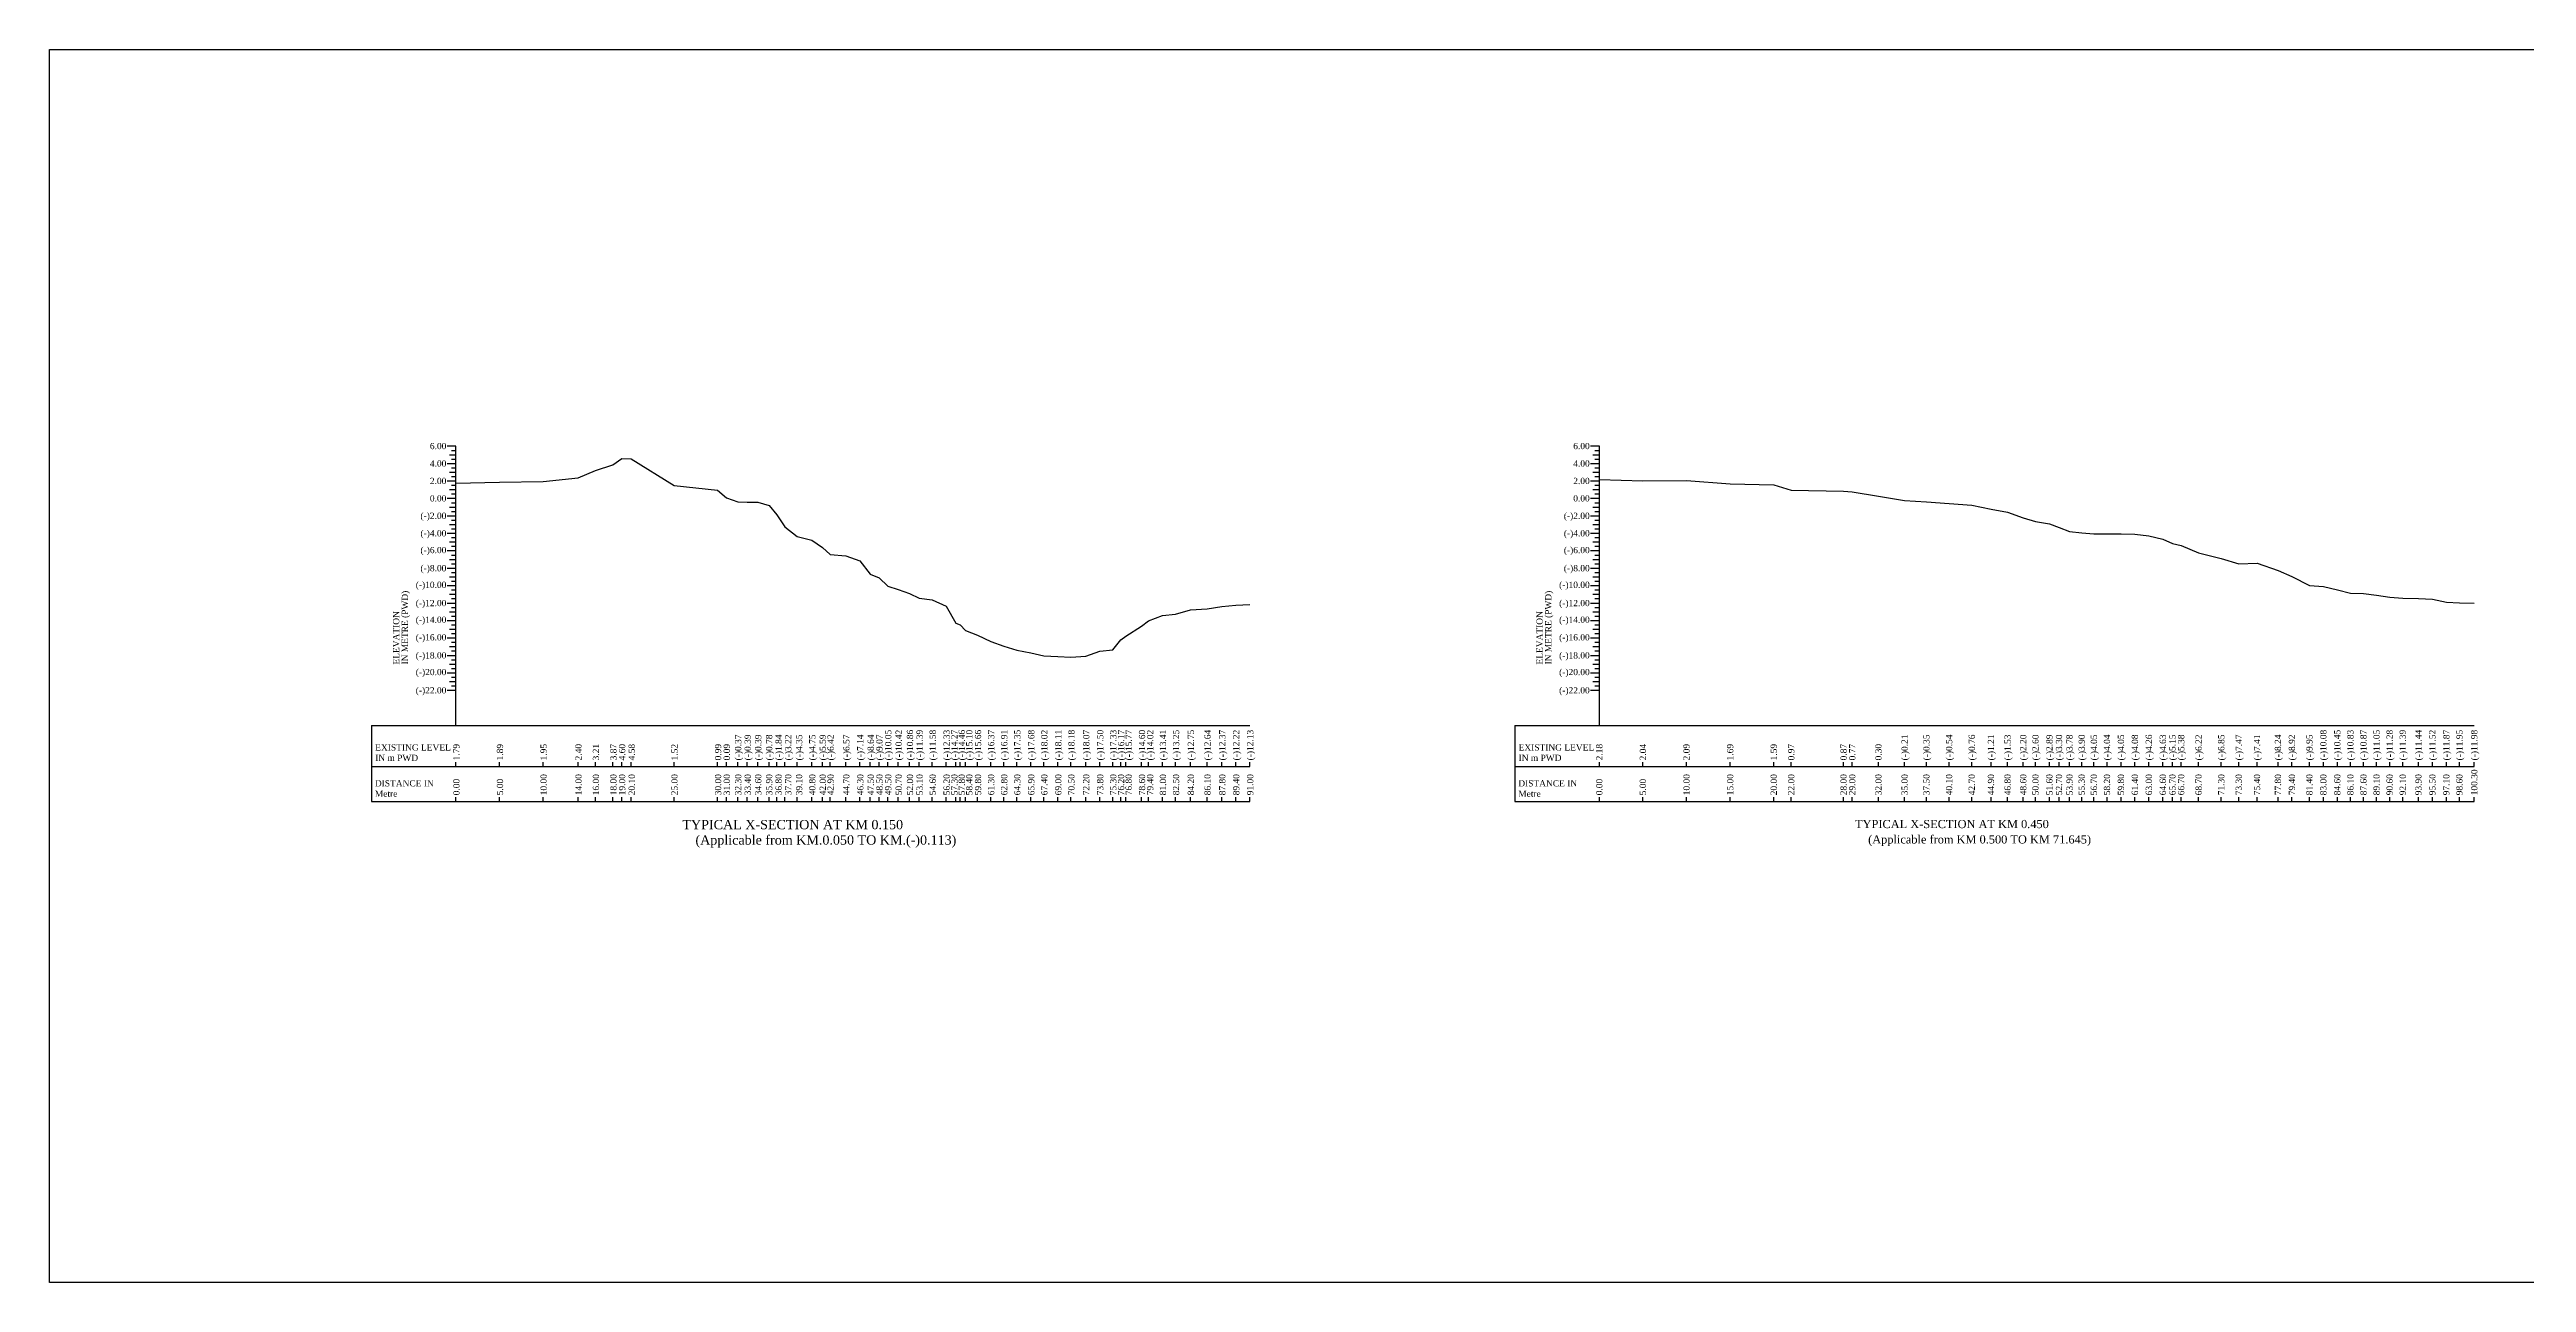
# Model space of a CAD drawing. Header units: metres. Extents: x -1354 to 3686, y -9962 to -7697.
# Drawn here: x -574.8 to -290.9, y -8033.9 to -7892.6 of the extents above; entities that cross this region are included whole.
import ezdxf
from ezdxf.enums import TextEntityAlignment as Align

# ---------------------------------------------------------------- set-up
doc = ezdxf.new("R2010")
doc.units = ezdxf.units.M
doc.styles.get("Standard").update_dxf_attribs({"font": 'times.ttf'})

msp = doc.modelspace()

# ---------------------------------------------------------------- linework, layer by layer
at = {"color": 0, "lineweight": -2}
for p, q in [((-528.225205, -7938.086818), (-529.225205, -7938.086818)), ((-528.225205, -7938.586818), (-528.725205, -7938.586818)), ((-528.225205, -7970.086818), (-528.225205, -7938.086818)), ((-397.154881, -7938.086818), (-398.154881, -7938.086818)), ((-397.154881, -7938.586818), (-397.654881, -7938.586818)), ((-397.154881, -7970.086818), (-397.154881, -7938.086818)), ((-528.225205, -7940.086818), (-529.225205, -7940.086818)), ((-528.225205, -7939.086818), (-528.975205, -7939.086818)), ((-528.225205, -7941.086818), (-528.975205, -7941.086818)), ((-528.225205, -7939.586818), (-528.725205, -7939.586818)), ((-528.225205, -7940.586818), (-528.725205, -7940.586818)), ((-528.225205, -7941.586818), (-528.725205, -7941.586818)), ((-397.154881, -7940.086818), (-398.154881, -7940.086818)), ((-397.154881, -7939.086818), (-397.904881, -7939.086818)), ((-397.154881, -7941.086818), (-397.904881, -7941.086818)), ((-397.154881, -7939.586818), (-397.654881, -7939.586818)), ((-397.154881, -7940.586818), (-397.654881, -7940.586818)), ((-397.154881, -7941.586818), (-397.654881, -7941.586818)), ((-528.225205, -7942.086818), (-529.225205, -7942.086818)), ((-528.225205, -7944.086818), (-529.225205, -7944.086818)), ((-528.225205, -7943.086818), (-528.975205, -7943.086818)), ((-528.225205, -7942.586818), (-528.725205, -7942.586818)), ((-528.225205, -7943.586818), (-528.725205, -7943.586818)), ((-528.225205, -7944.586818), (-528.725205, -7944.586818)), ((-397.154881, -7942.086818), (-398.154881, -7942.086818)), ((-397.154881, -7944.086818), (-398.154881, -7944.086818)), ((-397.154881, -7943.086818), (-397.904881, -7943.086818)), ((-397.154881, -7942.586818), (-397.654881, -7942.586818)), ((-397.154881, -7943.586818), (-397.654881, -7943.586818)), ((-397.154881, -7944.586818), (-397.654881, -7944.586818)), ((-528.225205, -7946.086818), (-529.225205, -7946.086818)), ((-528.225205, -7945.086818), (-528.975205, -7945.086818)), ((-528.225205, -7947.086818), (-528.975205, -7947.086818)), ((-528.225205, -7945.586818), (-528.725205, -7945.586818)), ((-528.225205, -7946.586818), (-528.725205, -7946.586818)), ((-397.154881, -7946.086818), (-398.154881, -7946.086818)), ((-397.154881, -7945.086818), (-397.904881, -7945.086818)), ((-397.154881, -7947.086818), (-397.904881, -7947.086818)), ((-397.154881, -7945.586818), (-397.654881, -7945.586818)), ((-397.154881, -7946.586818), (-397.654881, -7946.586818)), ((-528.225205, -7948.086818), (-529.225205, -7948.086818)), ((-528.225205, -7950.086818), (-529.225205, -7950.086818)), ((-528.225205, -7949.086818), (-528.975205, -7949.086818)), ((-528.225205, -7947.586818), (-528.725205, -7947.586818)), ((-528.225205, -7948.586818), (-528.725205, -7948.586818)), ((-528.225205, -7949.586818), (-528.725205, -7949.586818)), ((-397.154881, -7948.086818), (-398.154881, -7948.086818)), ((-397.154881, -7950.086818), (-398.154881, -7950.086818)), ((-397.154881, -7949.086818), (-397.904881, -7949.086818)), ((-397.154881, -7947.586818), (-397.654881, -7947.586818)), ((-397.154881, -7948.586818), (-397.654881, -7948.586818)), ((-397.154881, -7949.586818), (-397.654881, -7949.586818)), ((-528.225205, -7952.086818), (-529.225205, -7952.086818)), ((-528.225205, -7951.086818), (-528.975205, -7951.086818)), ((-528.225205, -7953.086818), (-528.975205, -7953.086818)), ((-528.225205, -7950.586818), (-528.725205, -7950.586818)), ((-528.225205, -7951.586818), (-528.725205, -7951.586818)), ((-528.225205, -7952.586818), (-528.725205, -7952.586818)), ((-397.154881, -7952.086818), (-398.154881, -7952.086818)), ((-397.154881, -7951.086818), (-397.904881, -7951.086818)), ((-397.154881, -7953.086818), (-397.904881, -7953.086818)), ((-397.154881, -7950.586818), (-397.654881, -7950.586818)), ((-397.154881, -7951.586818), (-397.654881, -7951.586818)), ((-397.154881, -7952.586818), (-397.654881, -7952.586818)), ((-528.225205, -7954.086818), (-529.225205, -7954.086818)), ((-528.225205, -7955.086818), (-528.975205, -7955.086818)), ((-528.225205, -7953.586818), (-528.725205, -7953.586818)), ((-528.225205, -7954.586818), (-528.725205, -7954.586818)), ((-528.225205, -7955.586818), (-528.725205, -7955.586818)), ((-397.154881, -7954.086818), (-398.154881, -7954.086818)), ((-397.154881, -7955.086818), (-397.904881, -7955.086818)), ((-397.154881, -7953.586818), (-397.654881, -7953.586818)), ((-397.154881, -7954.586818), (-397.654881, -7954.586818)), ((-397.154881, -7955.586818), (-397.654881, -7955.586818)), ((-528.225205, -7956.086818), (-529.225205, -7956.086818)), ((-528.225205, -7958.086818), (-529.225205, -7958.086818)), ((-528.225205, -7957.086818), (-528.975205, -7957.086818)), ((-528.225205, -7956.586818), (-528.725205, -7956.586818)), ((-528.225205, -7957.586818), (-528.725205, -7957.586818)), ((-528.225205, -7958.586818), (-528.725205, -7958.586818)), ((-397.154881, -7956.086818), (-398.154881, -7956.086818)), ((-397.154881, -7958.086818), (-398.154881, -7958.086818)), ((-397.154881, -7957.086818), (-397.904881, -7957.086818)), ((-397.154881, -7956.586818), (-397.654881, -7956.586818)), ((-397.154881, -7957.586818), (-397.654881, -7957.586818)), ((-397.154881, -7958.586818), (-397.654881, -7958.586818)), ((-528.225205, -7960.086818), (-529.225205, -7960.086818)), ((-528.225205, -7959.086818), (-528.975205, -7959.086818)), ((-528.225205, -7961.086818), (-528.975205, -7961.086818)), ((-528.225205, -7959.586818), (-528.725205, -7959.586818)), ((-528.225205, -7960.586818), (-528.725205, -7960.586818)), ((-528.225205, -7961.586818), (-528.725205, -7961.586818)), ((-397.154881, -7960.086818), (-398.154881, -7960.086818)), ((-397.154881, -7959.086818), (-397.904881, -7959.086818)), ((-397.154881, -7961.086818), (-397.904881, -7961.086818)), ((-397.154881, -7959.586818), (-397.654881, -7959.586818)), ((-397.154881, -7960.586818), (-397.654881, -7960.586818)), ((-397.154881, -7961.586818), (-397.654881, -7961.586818)), ((-528.225205, -7962.086818), (-529.225205, -7962.086818)), ((-528.225205, -7964.086818), (-529.225205, -7964.086818)), ((-528.225205, -7963.086818), (-528.975205, -7963.086818)), ((-528.225205, -7962.586818), (-528.725205, -7962.586818)), ((-528.225205, -7963.586818), (-528.725205, -7963.586818)), ((-397.154881, -7962.086818), (-398.154881, -7962.086818)), ((-397.154881, -7964.086818), (-398.154881, -7964.086818)), ((-397.154881, -7963.086818), (-397.904881, -7963.086818)), ((-397.154881, -7962.586818), (-397.654881, -7962.586818)), ((-397.154881, -7963.586818), (-397.654881, -7963.586818)), ((-528.225205, -7966.086818), (-529.225205, -7966.086818)), ((-528.225205, -7965.086818), (-528.975205, -7965.086818)), ((-528.225205, -7964.586818), (-528.725205, -7964.586818)), ((-528.225205, -7965.586818), (-528.725205, -7965.586818)), ((-397.154881, -7966.086818), (-398.154881, -7966.086818)), ((-397.154881, -7965.086818), (-397.904881, -7965.086818)), ((-397.154881, -7964.586818), (-397.654881, -7964.586818)), ((-397.154881, -7965.586818), (-397.654881, -7965.586818)), ((-537.897016, -7970.086818), (-437.225205, -7970.086818)), ((-406.826692, -7970.086818), (-296.854881, -7970.086818)), ((-537.897016, -7974.792125), (-437.225205, -7974.792125)), ((-406.826692, -7974.792125), (-296.854881, -7974.792125)), ((-537.897016, -7978.792125), (-437.225205, -7978.792125)), ((-406.826692, -7978.792125), (-296.854881, -7978.792125))]:
    msp.add_line(p, q, dxfattribs=at)
for p, q in [((-397.154881, -7944.086818), (-398.154881, -7944.086818)), ((-537.897016, -7970.086818), (-537.897016, -7978.792125)), ((-406.826692, -7970.086818), (-406.826692, -7978.792125)), ((-528.225205, -7974.792125), (-528.225205, -7974.292125)), ((-523.225205, -7974.792125), (-523.225205, -7974.292125)), ((-518.225205, -7974.792125), (-518.225205, -7974.292125)), ((-514.225205, -7974.792125), (-514.225205, -7974.292125)), ((-512.225205, -7974.792125), (-512.225205, -7974.292125)), ((-510.225205, -7974.792125), (-510.225205, -7974.292125)), ((-509.225205, -7974.792125), (-509.225205, -7974.292125)), ((-508.125205, -7974.792125), (-508.125205, -7974.292125)), ((-503.225205, -7974.792125), (-503.225205, -7974.292125)), ((-498.225205, -7974.792125), (-498.225205, -7974.292125)), ((-497.225205, -7974.792125), (-497.225205, -7974.292125)), ((-495.925205, -7974.792125), (-495.925205, -7974.292125)), ((-494.825205, -7974.792125), (-494.825205, -7974.292125)), ((-493.625205, -7974.792125), (-493.625205, -7974.292125)), ((-492.325205, -7974.792125), (-492.325205, -7974.292125)), ((-491.425205, -7974.792125), (-491.425205, -7974.292125)), ((-490.525205, -7974.792125), (-490.525205, -7974.292125)), ((-489.125205, -7974.792125), (-489.125205, -7974.292125)), ((-487.425205, -7974.792125), (-487.425205, -7974.292125)), ((-486.225205, -7974.792125), (-486.225205, -7974.292125)), ((-485.325205, -7974.792125), (-485.325205, -7974.292125)), ((-483.525205, -7974.792125), (-483.525205, -7974.292125)), ((-481.925205, -7974.792125), (-481.925205, -7974.292125)), ((-480.725205, -7974.792125), (-480.725205, -7974.292125)), ((-479.725205, -7974.792125), (-479.725205, -7974.292125)), ((-478.725205, -7974.792125), (-478.725205, -7974.292125)), ((-477.525205, -7974.792125), (-477.525205, -7974.292125)), ((-476.225205, -7974.792125), (-476.225205, -7974.292125)), ((-475.125205, -7974.792125), (-475.125205, -7974.292125)), ((-473.625205, -7974.792125), (-473.625205, -7974.292125)), ((-472.025205, -7974.792125), (-472.025205, -7974.292125)), ((-470.925205, -7974.792125), (-470.925205, -7974.292125)), ((-470.425205, -7974.792125), (-470.425205, -7974.292125)), ((-469.825205, -7974.792125), (-469.825205, -7974.292125)), ((-468.425205, -7974.792125), (-468.425205, -7974.292125)), ((-466.925205, -7974.792125), (-466.925205, -7974.292125)), ((-465.425205, -7974.792125), (-465.425205, -7974.292125)), ((-463.925205, -7974.792125), (-463.925205, -7974.292125)), ((-462.325205, -7974.792125), (-462.325205, -7974.292125)), ((-460.825205, -7974.792125), (-460.825205, -7974.292125)), ((-459.225205, -7974.792125), (-459.225205, -7974.292125)), ((-457.725205, -7974.792125), (-457.725205, -7974.292125)), ((-456.025205, -7974.792125), (-456.025205, -7974.292125)), ((-454.425205, -7974.792125), (-454.425205, -7974.292125)), ((-452.925205, -7974.792125), (-452.925205, -7974.292125)), ((-452.025205, -7974.792125), (-452.025205, -7974.292125)), ((-451.425205, -7974.792125), (-451.425205, -7974.292125)), ((-449.625205, -7974.792125), (-449.625205, -7974.292125)), ((-448.825205, -7974.792125), (-448.825205, -7974.292125)), ((-447.225205, -7974.792125), (-447.225205, -7974.292125)), ((-445.725205, -7974.792125), (-445.725205, -7974.292125)), ((-444.025205, -7974.792125), (-444.025205, -7974.292125)), ((-442.125205, -7974.792125), (-442.125205, -7974.292125)), ((-440.425205, -7974.792125), (-440.425205, -7974.292125)), ((-438.825205, -7974.792125), (-438.825205, -7974.292125)), ((-437.225205, -7974.792125), (-437.225205, -7974.292125)), ((-397.154881, -7974.792125), (-397.154881, -7974.292125)), ((-392.154881, -7974.792125), (-392.154881, -7974.292125)), ((-387.154881, -7974.792125), (-387.154881, -7974.292125)), ((-382.154881, -7974.792125), (-382.154881, -7974.292125)), ((-377.154881, -7974.792125), (-377.154881, -7974.292125)), ((-375.154881, -7974.792125), (-375.154881, -7974.292125)), ((-369.154881, -7974.792125), (-369.154881, -7974.292125)), ((-368.154881, -7974.792125), (-368.154881, -7974.292125)), ((-365.154881, -7974.792125), (-365.154881, -7974.292125)), ((-362.154881, -7974.792125), (-362.154881, -7974.292125)), ((-359.654881, -7974.792125), (-359.654881, -7974.292125)), ((-357.054881, -7974.792125), (-357.054881, -7974.292125)), ((-354.454881, -7974.792125), (-354.454881, -7974.292125)), ((-352.254881, -7974.792125), (-352.254881, -7974.292125)), ((-350.354881, -7974.792125), (-350.354881, -7974.292125)), ((-348.554881, -7974.792125), (-348.554881, -7974.292125)), ((-347.154881, -7974.792125), (-347.154881, -7974.292125)), ((-345.554881, -7974.792125), (-345.554881, -7974.292125)), ((-344.454881, -7974.792125), (-344.454881, -7974.292125)), ((-343.254881, -7974.792125), (-343.254881, -7974.292125)), ((-341.854881, -7974.792125), (-341.854881, -7974.292125)), ((-340.454881, -7974.792125), (-340.454881, -7974.292125)), ((-338.954881, -7974.792125), (-338.954881, -7974.292125)), ((-337.354881, -7974.792125), (-337.354881, -7974.292125)), ((-335.754881, -7974.792125), (-335.754881, -7974.292125)), ((-334.154881, -7974.792125), (-334.154881, -7974.292125)), ((-332.554881, -7974.792125), (-332.554881, -7974.292125)), ((-331.454881, -7974.792125), (-331.454881, -7974.292125)), ((-330.454881, -7974.792125), (-330.454881, -7974.292125)), ((-328.454881, -7974.792125), (-328.454881, -7974.292125)), ((-325.854881, -7974.792125), (-325.854881, -7974.292125)), ((-323.854881, -7974.792125), (-323.854881, -7974.292125)), ((-321.754881, -7974.792125), (-321.754881, -7974.292125)), ((-319.354881, -7974.792125), (-319.354881, -7974.292125)), ((-317.754881, -7974.792125), (-317.754881, -7974.292125)), ((-315.754881, -7974.792125), (-315.754881, -7974.292125)), ((-314.154881, -7974.792125), (-314.154881, -7974.292125)), ((-312.554881, -7974.792125), (-312.554881, -7974.292125)), ((-311.054881, -7974.792125), (-311.054881, -7974.292125)), ((-309.554881, -7974.792125), (-309.554881, -7974.292125)), ((-308.054881, -7974.792125), (-308.054881, -7974.292125)), ((-306.554881, -7974.792125), (-306.554881, -7974.292125)), ((-305.054881, -7974.792125), (-305.054881, -7974.292125)), ((-303.254881, -7974.792125), (-303.254881, -7974.292125)), ((-301.654881, -7974.792125), (-301.654881, -7974.292125)), ((-300.054881, -7974.792125), (-300.054881, -7974.292125)), ((-298.554881, -7974.792125), (-298.554881, -7974.292125)), ((-296.854881, -7974.792125), (-296.854881, -7974.292125)), ((-528.225205, -7978.792125), (-528.225205, -7978.292125)), ((-523.225205, -7978.792125), (-523.225205, -7978.292125)), ((-518.225205, -7978.792125), (-518.225205, -7978.292125)), ((-514.225205, -7978.792125), (-514.225205, -7978.292125)), ((-512.225205, -7978.792125), (-512.225205, -7978.292125)), ((-510.225205, -7978.792125), (-510.225205, -7978.292125)), ((-509.225205, -7978.792125), (-509.225205, -7978.292125)), ((-508.125205, -7978.792125), (-508.125205, -7978.292125)), ((-503.225205, -7978.792125), (-503.225205, -7978.292125)), ((-498.225205, -7978.792125), (-498.225205, -7978.292125)), ((-497.225205, -7978.792125), (-497.225205, -7978.292125)), ((-495.925205, -7978.792125), (-495.925205, -7978.292125)), ((-494.825205, -7978.792125), (-494.825205, -7978.292125)), ((-493.625205, -7978.792125), (-493.625205, -7978.292125)), ((-492.325205, -7978.792125), (-492.325205, -7978.292125)), ((-491.425205, -7978.792125), (-491.425205, -7978.292125)), ((-490.525205, -7978.792125), (-490.525205, -7978.292125)), ((-489.125205, -7978.792125), (-489.125205, -7978.292125)), ((-487.425205, -7978.792125), (-487.425205, -7978.292125)), ((-486.225205, -7978.792125), (-486.225205, -7978.292125)), ((-485.325205, -7978.792125), (-485.325205, -7978.292125)), ((-483.525205, -7978.792125), (-483.525205, -7978.292125)), ((-481.925205, -7978.792125), (-481.925205, -7978.292125)), ((-480.725205, -7978.792125), (-480.725205, -7978.292125)), ((-479.725205, -7978.792125), (-479.725205, -7978.292125)), ((-478.725205, -7978.792125), (-478.725205, -7978.292125)), ((-477.525205, -7978.792125), (-477.525205, -7978.292125)), ((-476.225205, -7978.792125), (-476.225205, -7978.292125)), ((-475.125205, -7978.792125), (-475.125205, -7978.292125)), ((-473.625205, -7978.792125), (-473.625205, -7978.292125)), ((-472.025205, -7978.792125), (-472.025205, -7978.292125)), ((-470.925205, -7978.792125), (-470.925205, -7978.292125)), ((-470.425205, -7978.792125), (-470.425205, -7978.292125)), ((-469.825205, -7978.792125), (-469.825205, -7978.292125)), ((-468.425205, -7978.792125), (-468.425205, -7978.292125)), ((-466.925205, -7978.792125), (-466.925205, -7978.292125)), ((-465.425205, -7978.792125), (-465.425205, -7978.292125)), ((-463.925205, -7978.792125), (-463.925205, -7978.292125)), ((-462.325205, -7978.792125), (-462.325205, -7978.292125)), ((-460.825205, -7978.792125), (-460.825205, -7978.292125)), ((-459.225205, -7978.792125), (-459.225205, -7978.292125)), ((-457.725205, -7978.792125), (-457.725205, -7978.292125)), ((-456.025205, -7978.792125), (-456.025205, -7978.292125)), ((-454.425205, -7978.792125), (-454.425205, -7978.292125)), ((-452.925205, -7978.792125), (-452.925205, -7978.292125)), ((-452.025205, -7978.792125), (-452.025205, -7978.292125)), ((-451.425205, -7978.792125), (-451.425205, -7978.292125)), ((-449.625205, -7978.792125), (-449.625205, -7978.292125)), ((-448.825205, -7978.792125), (-448.825205, -7978.292125)), ((-447.225205, -7978.792125), (-447.225205, -7978.292125)), ((-445.725205, -7978.792125), (-445.725205, -7978.292125)), ((-444.025205, -7978.792125), (-444.025205, -7978.292125)), ((-442.125205, -7978.792125), (-442.125205, -7978.292125)), ((-440.425205, -7978.792125), (-440.425205, -7978.292125)), ((-438.825205, -7978.792125), (-438.825205, -7978.292125)), ((-437.225205, -7978.792125), (-437.225205, -7978.292125)), ((-397.154881, -7978.792125), (-397.154881, -7978.292125)), ((-392.154881, -7978.792125), (-392.154881, -7978.292125)), ((-387.154881, -7978.792125), (-387.154881, -7978.292125)), ((-382.154881, -7978.792125), (-382.154881, -7978.292125)), ((-377.154881, -7978.792125), (-377.154881, -7978.292125)), ((-375.154881, -7978.792125), (-375.154881, -7978.292125)), ((-369.154881, -7978.792125), (-369.154881, -7978.292125)), ((-368.154881, -7978.792125), (-368.154881, -7978.292125)), ((-365.154881, -7978.792125), (-365.154881, -7978.292125)), ((-362.154881, -7978.792125), (-362.154881, -7978.292125)), ((-359.654881, -7978.792125), (-359.654881, -7978.292125)), ((-357.054881, -7978.792125), (-357.054881, -7978.292125)), ((-354.454881, -7978.792125), (-354.454881, -7978.292125)), ((-352.254881, -7978.792125), (-352.254881, -7978.292125)), ((-350.354881, -7978.792125), (-350.354881, -7978.292125)), ((-348.554881, -7978.792125), (-348.554881, -7978.292125)), ((-347.154881, -7978.792125), (-347.154881, -7978.292125)), ((-345.554881, -7978.792125), (-345.554881, -7978.292125)), ((-344.454881, -7978.792125), (-344.454881, -7978.292125)), ((-343.254881, -7978.792125), (-343.254881, -7978.292125)), ((-341.854881, -7978.792125), (-341.854881, -7978.292125)), ((-340.454881, -7978.792125), (-340.454881, -7978.292125)), ((-338.954881, -7978.792125), (-338.954881, -7978.292125)), ((-337.354881, -7978.792125), (-337.354881, -7978.292125)), ((-335.754881, -7978.792125), (-335.754881, -7978.292125)), ((-334.154881, -7978.792125), (-334.154881, -7978.292125)), ((-332.554881, -7978.792125), (-332.554881, -7978.292125)), ((-331.454881, -7978.792125), (-331.454881, -7978.292125)), ((-330.454881, -7978.792125), (-330.454881, -7978.292125)), ((-328.454881, -7978.792125), (-328.454881, -7978.292125)), ((-325.854881, -7978.792125), (-325.854881, -7978.292125)), ((-323.854881, -7978.792125), (-323.854881, -7978.292125)), ((-321.754881, -7978.792125), (-321.754881, -7978.292125)), ((-319.354881, -7978.792125), (-319.354881, -7978.292125)), ((-317.754881, -7978.792125), (-317.754881, -7978.292125)), ((-315.754881, -7978.792125), (-315.754881, -7978.292125)), ((-314.154881, -7978.792125), (-314.154881, -7978.292125)), ((-312.554881, -7978.792125), (-312.554881, -7978.292125)), ((-311.054881, -7978.792125), (-311.054881, -7978.292125)), ((-309.554881, -7978.792125), (-309.554881, -7978.292125)), ((-308.054881, -7978.792125), (-308.054881, -7978.292125)), ((-306.554881, -7978.792125), (-306.554881, -7978.292125)), ((-305.054881, -7978.792125), (-305.054881, -7978.292125)), ((-303.254881, -7978.792125), (-303.254881, -7978.292125)), ((-301.654881, -7978.792125), (-301.654881, -7978.292125)), ((-300.054881, -7978.792125), (-300.054881, -7978.292125)), ((-298.554881, -7978.792125), (-298.554881, -7978.292125)), ((-296.854881, -7978.792125), (-296.854881, -7978.292125))]:
    msp.add_line(p, q)
at = {"color": 3, "linetype": 'Continuous', "lineweight": -3, "ltscale": 0.5}
msp.add_lwpolyline([(-574.814357, -7892.602552), (392.352564, -7892.602552), (392.352564, -8033.938612), (-574.814357, -8033.938612)], close=True, dxfattribs=at)
for points in [[(-528.225205, -7942.296818), (-523.225205, -7942.196818), (-518.225205, -7942.136818), (-514.225205, -7941.686818), (-512.225205, -7940.876818), (-510.225205, -7940.216818), (-509.225205, -7939.486818), (-508.125205, -7939.506818), (-503.225205, -7942.566818), (-498.225205, -7943.096818), (-497.225205, -7943.996818), (-495.925205, -7944.456818), (-494.825205, -7944.476818), (-493.625205, -7944.476818), (-492.325205, -7944.866818), (-491.425205, -7945.926818), (-490.525205, -7947.306818), (-489.125205, -7948.436818), (-487.425205, -7948.836818), (-486.225205, -7949.676818), (-485.325205, -7950.506818), (-483.525205, -7950.656818), (-481.925205, -7951.226818), (-480.725205, -7952.726818), (-479.725205, -7953.156818), (-478.725205, -7954.136818), (-477.525205, -7954.506818), (-476.225205, -7954.946818), (-475.125205, -7955.476818), (-473.625205, -7955.666818), (-472.025205, -7956.416818), (-470.925205, -7958.356818), (-470.425205, -7958.546818), (-469.825205, -7959.186818), (-468.425205, -7959.746818), (-466.925205, -7960.456818), (-465.425205, -7960.996818), (-463.925205, -7961.436818), (-462.325205, -7961.766818), (-460.825205, -7962.106818), (-459.225205, -7962.196818), (-457.725205, -7962.266818), (-456.025205, -7962.156818), (-454.425205, -7961.586818), (-452.925205, -7961.416818), (-452.025205, -7960.256818), (-451.425205, -7959.856818), (-449.625205, -7958.686818), (-448.825205, -7958.106818), (-447.225205, -7957.496818), (-445.725205, -7957.336818), (-444.025205, -7956.836818), (-442.125205, -7956.726818), (-440.425205, -7956.456818), (-438.825205, -7956.306818), (-437.225205, -7956.216818)], [(-397.154881, -7941.906818), (-392.154881, -7942.046818), (-387.154881, -7941.996818), (-382.154881, -7942.396818), (-377.154881, -7942.496818), (-375.154881, -7943.116818), (-369.154881, -7943.216818), (-368.154881, -7943.316818), (-365.154881, -7943.786818), (-362.154881, -7944.296818), (-359.654881, -7944.436818), (-357.054881, -7944.626818), (-354.454881, -7944.846818), (-352.254881, -7945.296818), (-350.354881, -7945.616818), (-348.554881, -7946.286818), (-347.154881, -7946.686818), (-345.554881, -7946.976818), (-344.454881, -7947.386818), (-343.254881, -7947.866818), (-341.854881, -7947.986818), (-340.454881, -7948.136818), (-338.954881, -7948.126818), (-337.354881, -7948.136818), (-335.754881, -7948.166818), (-334.154881, -7948.346818), (-332.554881, -7948.716818), (-331.454881, -7949.236818), (-330.454881, -7949.466818), (-328.454881, -7950.306818), (-325.854881, -7950.936818), (-323.854881, -7951.556818), (-321.754881, -7951.496818), (-319.354881, -7952.326818), (-317.754881, -7953.006818), (-315.754881, -7954.036818), (-314.154881, -7954.166818), (-312.554881, -7954.536818), (-311.054881, -7954.916818), (-309.554881, -7954.956818), (-308.054881, -7955.136818), (-306.554881, -7955.366818), (-305.054881, -7955.476818), (-303.254881, -7955.526818), (-301.654881, -7955.606818), (-300.054881, -7955.956818), (-298.554881, -7956.036818), (-296.854881, -7956.066818)]]:
    msp.add_lwpolyline(points)
at = {"color": 0, "lineweight": -2}
for points in [[(-533.225205, -7963.129331, 0, 0, 0), (-533.225205, -7955.382664, 0.276667, 0, 0), (-533.225205, -7954.829331, 0, 0, 0)], [(-402.154881, -7963.129331, 0, 0, 0), (-402.154881, -7955.382664, 0.276667, 0, 0), (-402.154881, -7954.829331, 0, 0, 0)]]:
    msp.add_lwpolyline(points, format="xyseb", dxfattribs=at)

# ---------------------------------------------------------------- texts
for s, p in [('6.00', (-529.325205, -7938.411818)), ('6.00', (-398.254881, -7938.411818)), ('4.00', (-529.325205, -7940.411818)), ('2.00', (-529.325205, -7942.411818)), ('4.00', (-398.254881, -7940.411818)), ('2.00', (-398.254881, -7942.411818)), ('0.00', (-529.325205, -7944.411818)), ('0.00', (-398.254881, -7944.411818)), ('(-)2.00', (-529.325205, -7946.411818)), ('(-)2.00', (-398.254881, -7946.411818)), ('(-)4.00', (-529.325205, -7948.411818)), ('(-)6.00', (-529.325205, -7950.336818)), ('(-)4.00', (-398.254881, -7948.411818)), ('(-)6.00', (-398.254881, -7950.336818)), ('(-)8.00', (-529.325205, -7952.411818)), ('(-)8.00', (-398.254881, -7952.411818)), ('(-)10.00', (-529.325205, -7954.320765)), ('(-)12.00', (-529.325205, -7956.411818)), ('(-)10.00', (-398.254881, -7954.320765)), ('(-)12.00', (-398.254881, -7956.411818)), ('(-)14.00', (-529.325205, -7958.320765)), ('(-)14.00', (-398.254881, -7958.320765)), ('(-)16.00', (-529.325205, -7960.336818)), ('(-)16.00', (-398.254881, -7960.336818)), ('(-)18.00', (-529.325205, -7962.411818)), ('(-)20.00', (-529.325205, -7964.320765)), ('(-)18.00', (-398.254881, -7962.411818)), ('(-)20.00', (-398.254881, -7964.320765)), ('(-)22.00', (-529.325205, -7966.411818)), ('(-)22.00', (-398.254881, -7966.411818))]:
    msp.add_text(s, height=0.715, dxfattribs=at).set_placement(p, align=Align.RIGHT)
for s, p in [('IN METRE (PWD)', (-533.725205, -7963.099331)), ('IN METRE (PWD)', (-402.654881, -7963.099331)), ('ELEVATION', (-534.725205, -7963.099331)), ('ELEVATION', (-403.654881, -7963.099331)), ('1.79', (-527.82189, -7974.092125)), ('1.89', (-522.82189, -7974.092125)), ('1.95', (-517.82189, -7974.092125)), ('2.40', (-513.82189, -7974.092125)), ('3.21', (-511.82189, -7974.092125)), ('3.87', (-509.82189, -7974.092125)), ('4.60', (-508.82189, -7974.092125)), ('4.58', (-507.72189, -7974.092125)), ('1.52', (-502.82189, -7974.092125)), ('0.99', (-497.82189, -7974.092125)), ('0.09', (-496.82189, -7974.092125)), ('(-)0.37', (-495.52189, -7974.092125)), ('(-)0.39', (-494.42189, -7974.092125)), ('(-)0.39', (-493.22189, -7974.092125)), ('(-)0.78', (-491.970274, -7974.092125)), ('(-)1.84', (-490.884349, -7974.092125)), ('(-)3.22', (-489.782009, -7974.092125)), ('(-)4.35', (-488.535965, -7974.092125)), ('(-)4.75', (-487.02189, -7974.092125)), ('(-)5.59', (-485.82189, -7974.092125)), ('(-)6.42', (-484.92189, -7974.092125)), ('(-)6.57', (-483.12189, -7974.092125)), ('(-)7.14', (-481.52189, -7974.092125)), ('(-)8.64', (-480.32189, -7974.092125)), ('(-)9.07', (-479.32189, -7974.092125)), ('(-)10.05', (-478.32189, -7974.092125)), ('(-)10.42', (-477.12189, -7974.092125)), ('(-)10.86', (-475.82189, -7974.092125)), ('(-)11.39', (-474.72189, -7974.092125)), ('(-)11.58', (-473.22189, -7974.092125)), ('(-)12.33', (-471.62189, -7974.092125)), ('(-)14.27', (-470.729415, -7974.092125)), ('(-)14.46', (-469.887908, -7974.092125)), ('(-)15.10', (-469.026815, -7974.092125)), ('(-)15.66', (-468.02189, -7974.092125)), ('(-)16.37', (-466.52189, -7974.092125)), ('(-)16.91', (-465.02189, -7974.092125)), ('(-)17.35', (-463.52189, -7974.092125)), ('(-)17.68', (-461.92189, -7974.092125)), ('(-)18.02', (-460.42189, -7974.092125)), ('(-)18.11', (-458.82189, -7974.092125)), ('(-)18.18', (-457.32189, -7974.092125)), ('(-)18.07', (-455.62189, -7974.092125)), ('(-)17.50', (-454.02189, -7974.092125)), ('(-)17.33', (-452.52189, -7974.092125)), ('(-)16.17', (-451.62189, -7974.092125)), ('(-)15.77', (-450.755643, -7974.092125)), ('(-)14.60', (-449.22189, -7974.092125)), ('(-)14.02', (-448.291835, -7974.092125)), ('(-)13.41', (-446.82189, -7974.092125)), ('(-)13.25', (-445.32189, -7974.092125)), ('(-)12.75', (-443.62189, -7974.092125)), ('(-)12.64', (-441.72189, -7974.092125)), ('(-)12.37', (-440.02189, -7974.092125)), ('(-)12.22', (-438.42189, -7974.092125)), ('(-)12.13', (-436.82189, -7974.092125)), ('2.18', (-396.805794, -7974.092125)), ('2.04', (-391.805794, -7974.092125)), ('2.09', (-386.805794, -7974.092125)), ('1.69', (-381.805794, -7974.092125)), ('1.59', (-376.805794, -7974.092125)), ('0.97', (-374.805794, -7974.092125)), ('0.87', (-368.805794, -7974.092125)), ('0.77', (-367.805794, -7974.092125)), ('0.30', (-364.805794, -7974.092125)), ('(-)0.21', (-361.805794, -7974.092125)), ('(-)0.35', (-359.305794, -7974.092125)), ('(-)0.54', (-356.705794, -7974.092125)), ('(-)0.76', (-354.105794, -7974.092125)), ('(-)1.21', (-351.905794, -7974.092125)), ('(-)1.53', (-350.005794, -7974.092125)), ('(-)2.20', (-348.205794, -7974.092125)), ('(-)2.60', (-346.805794, -7974.092125)), ('(-)2.89', (-345.205794, -7974.092125)), ('(-)3.30', (-344.105794, -7974.092125)), ('(-)3.78', (-342.905794, -7974.092125)), ('(-)3.90', (-341.505794, -7974.092125)), ('(-)4.05', (-340.105794, -7974.092125)), ('(-)4.04', (-338.605794, -7974.092125)), ('(-)4.05', (-337.005794, -7974.092125)), ('(-)4.08', (-335.405794, -7974.092125)), ('(-)4.26', (-333.805794, -7974.092125)), ('(-)4.63', (-332.205794, -7974.092125)), ('(-)5.15', (-331.105794, -7974.092125)), ('(-)5.38', (-330.105794, -7974.092125)), ('(-)6.22', (-328.105794, -7974.092125)), ('(-)6.85', (-325.505794, -7974.092125)), ('(-)7.47', (-323.505794, -7974.092125)), ('(-)7.41', (-321.405794, -7974.092125)), ('(-)8.24', (-319.005794, -7974.092125)), ('(-)8.92', (-317.405794, -7974.092125)), ('(-)9.95', (-315.405794, -7974.092125)), ('(-)10.08', (-313.805794, -7974.092125)), ('(-)10.45', (-312.205794, -7974.092125)), ('(-)10.83', (-310.705794, -7974.092125)), ('(-)10.87', (-309.205794, -7974.092125)), ('(-)11.05', (-307.705794, -7974.092125)), ('(-)11.28', (-306.205794, -7974.092125)), ('(-)11.39', (-304.705794, -7974.092125)), ('(-)11.44', (-302.905794, -7974.092125)), ('(-)11.52', (-301.305794, -7974.092125)), ('(-)11.87', (-299.705794, -7974.092125)), ('(-)11.95', (-298.205794, -7974.092125)), ('(-)11.98', (-296.505794, -7974.092125)), ('10.00', (-517.82189, -7978.092125)), ('14.00', (-513.82189, -7978.092125)), ('16.00', (-511.82189, -7978.092125)), ('18.00', (-509.82189, -7978.092125)), ('19.00', (-508.82189, -7978.092125)), ('20.10', (-507.72189, -7978.092125)), ('25.00', (-502.82189, -7978.092125)), ('30.00', (-497.82189, -7978.092125)), ('31.00', (-496.82189, -7978.092125)), ('32.30', (-495.52189, -7978.092125)), ('33.40', (-494.42189, -7978.092125)), ('34.60', (-493.22189, -7978.092125)), ('35.90', (-491.970274, -7978.092125)), ('36.80', (-490.884349, -7978.092125)), ('37.70', (-489.782009, -7978.092125)), ('39.10', (-488.535965, -7978.092125)), ('40.80', (-487.02189, -7978.092125)), ('42.00', (-485.82189, -7978.092125)), ('42.90', (-484.92189, -7978.092125)), ('44.70', (-483.12189, -7978.092125)), ('46.30', (-481.52189, -7978.092125)), ('47.50', (-480.32189, -7978.092125)), ('48.50', (-479.32189, -7978.092125)), ('49.50', (-478.32189, -7978.092125)), ('50.70', (-477.12189, -7978.092125)), ('52.00', (-475.82189, -7978.092125)), ('53.10', (-474.72189, -7978.092125)), ('54.60', (-473.22189, -7978.092125)), ('56.20', (-471.62189, -7978.092125)), ('57.30', (-470.729415, -7978.092125)), ('57.80', (-469.887908, -7978.092125)), ('58.40', (-469.026815, -7978.092125)), ('59.80', (-468.02189, -7978.092125)), ('61.30', (-466.52189, -7978.092125)), ('62.80', (-465.02189, -7978.092125)), ('64.30', (-463.52189, -7978.092125)), ('65.90', (-461.92189, -7978.092125)), ('67.40', (-460.42189, -7978.092125)), ('69.00', (-458.82189, -7978.092125)), ('70.50', (-457.32189, -7978.092125)), ('72.20', (-455.62189, -7978.092125)), ('73.80', (-454.02189, -7978.092125)), ('75.30', (-452.52189, -7978.092125)), ('76.20', (-451.62189, -7978.092125)), ('76.80', (-450.755643, -7978.092125)), ('78.60', (-449.22189, -7978.092125)), ('79.40', (-448.291835, -7978.092125)), ('81.00', (-446.82189, -7978.092125)), ('82.50', (-445.32189, -7978.092125)), ('84.20', (-443.62189, -7978.092125)), ('86.10', (-441.72189, -7978.092125)), ('87.80', (-440.02189, -7978.092125)), ('89.40', (-438.42189, -7978.092125)), ('91.00', (-436.82189, -7978.092125)), ('10.00', (-386.805794, -7978.092125)), ('15.00', (-381.805794, -7978.092125)), ('20.00', (-376.805794, -7978.092125)), ('22.00', (-374.805794, -7978.092125)), ('28.00', (-368.805794, -7978.092125)), ('29.00', (-367.805794, -7978.092125)), ('32.00', (-364.805794, -7978.092125)), ('35.00', (-361.805794, -7978.092125)), ('37.50', (-359.305794, -7978.092125)), ('40.10', (-356.705794, -7978.092125)), ('42.70', (-354.105794, -7978.092125)), ('44.90', (-351.905794, -7978.092125)), ('46.80', (-350.005794, -7978.092125)), ('48.60', (-348.205794, -7978.092125)), ('50.00', (-346.805794, -7978.092125)), ('51.60', (-345.205794, -7978.092125)), ('52.70', (-344.105794, -7978.092125)), ('53.90', (-342.905794, -7978.092125)), ('55.30', (-341.505794, -7978.092125)), ('56.70', (-340.105794, -7978.092125)), ('58.20', (-338.605794, -7978.092125)), ('59.80', (-337.005794, -7978.092125)), ('61.40', (-335.405794, -7978.092125)), ('63.00', (-333.805794, -7978.092125)), ('64.60', (-332.205794, -7978.092125)), ('65.70', (-331.105794, -7978.092125)), ('66.70', (-330.105794, -7978.092125)), ('68.70', (-328.105794, -7978.092125)), ('71.30', (-325.505794, -7978.092125)), ('73.30', (-323.505794, -7978.092125)), ('75.40', (-321.405794, -7978.092125)), ('77.80', (-319.005794, -7978.092125)), ('79.40', (-317.405794, -7978.092125)), ('81.40', (-315.405794, -7978.092125)), ('83.00', (-313.805794, -7978.092125)), ('84.60', (-312.205794, -7978.092125)), ('86.10', (-310.705794, -7978.092125)), ('87.60', (-309.205794, -7978.092125)), ('89.10', (-307.705794, -7978.092125)), ('90.60', (-306.205794, -7978.092125)), ('92.10', (-304.705794, -7978.092125)), ('93.90', (-302.905794, -7978.092125)), ('95.50', (-301.305794, -7978.092125)), ('97.10', (-299.705794, -7978.092125)), ('98.60', (-298.205794, -7978.092125)), ('100.30', (-296.505794, -7978.092125)), ('0.00', (-527.82189, -7978.092125)), ('5.00', (-522.82189, -7978.092125)), ('0.00', (-396.805794, -7978.092125)), ('5.00', (-391.805794, -7978.092125))]:
    msp.add_text(s, height=0.715, rotation=90, dxfattribs=at).set_placement(p)
at = {"color": 0, "lineweight": -2, "char_height": 0.715, "attachment_point": 1}
for s, insert, width in [('EXISTING LEVEL IN m PWD', (-537.481913, -7972.249588), 8.82203068), ('EXISTING LEVEL IN m PWD', (-406.411589, -7972.249588), 8.82203068), ('DISTANCE IN Metre', (-537.519649, -7976.360506), 6.93160649), ('DISTANCE IN Metre', (-406.449325, -7976.360506), 6.93160649)]:
    msp.add_mtext(s, dxfattribs=dict(at, insert=insert, width=width))
at = {"attachment_point": 1}
for s, insert, char_height in [('TYPICAL X-SECTION AT KM 0.150', (-502.266978, -7980.91781), 1.06718107), ('TYPICAL X-SECTION AT KM 0.450', (-367.843007, -7980.91781), 0.93713992), ('(Applicable from KM.0.050 TO KM.(-)0.113)', (-500.766978, -7982.678659), 1.06718107), ('(Applicable from KM 0.500 TO KM 71.645)', (-366.343007, -7982.678659), 0.93713992)]:
    msp.add_mtext(s, dxfattribs=dict(at, insert=insert, char_height=char_height))

doc.saveas('drawing.dxf')
